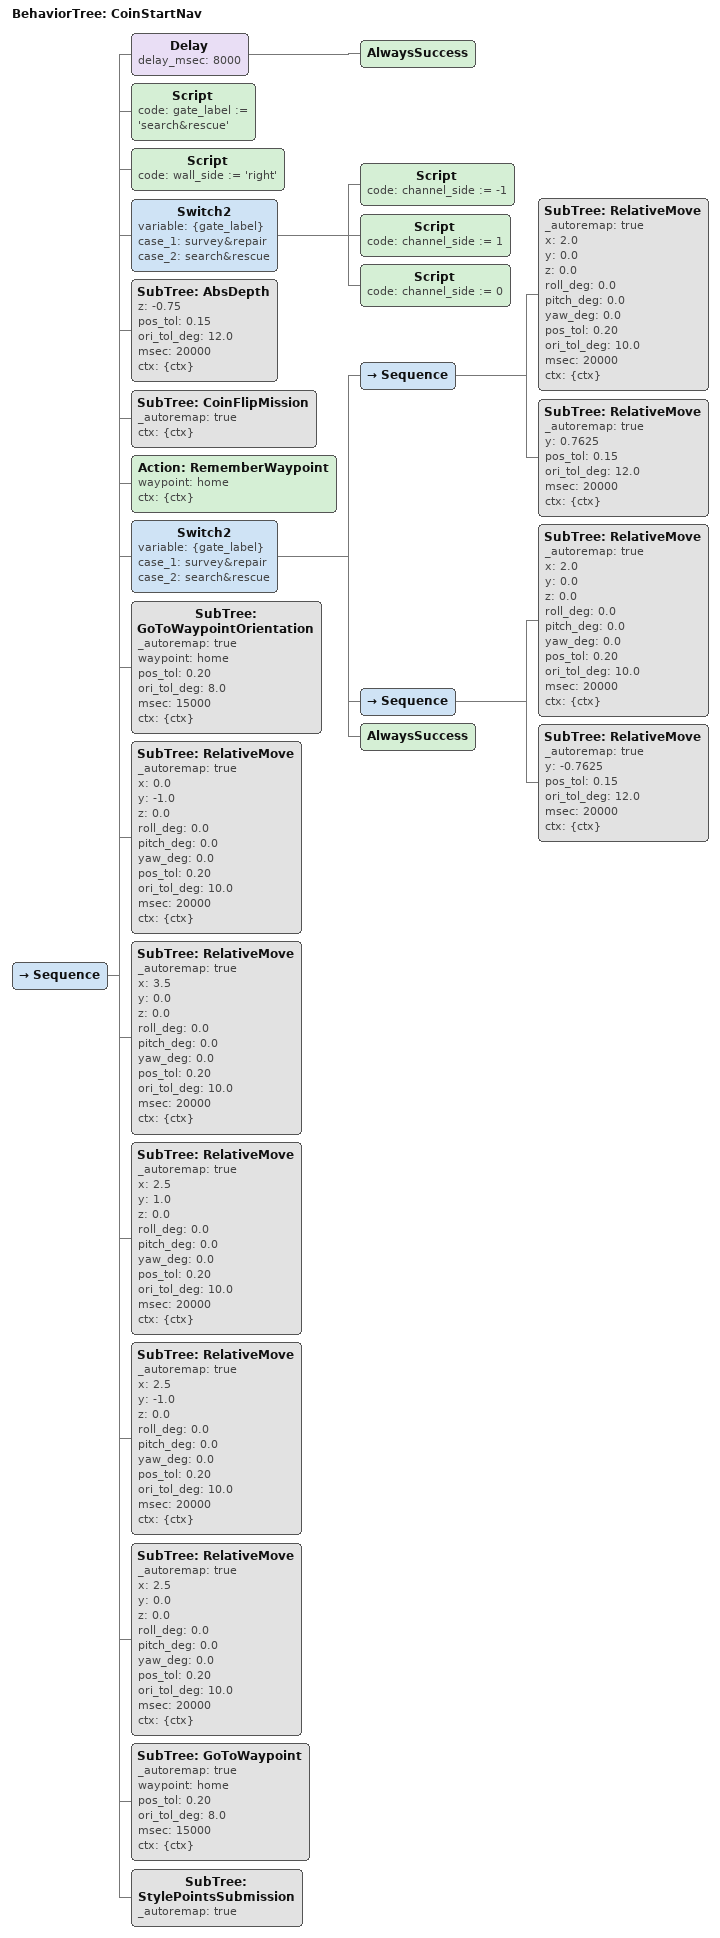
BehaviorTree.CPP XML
<root BTCPP_format="4" main_tree_to_execute="CoinStartNav">
  <BehaviorTree ID="CoinStartNav">
    <Sequence>
      <Delay delay_msec="8000"><AlwaysSuccess/></Delay>

      <!-- ================= CONFIG =================
           Which gate image to hone onto. This single choice also decides the
           nav-channel side (see Switch2 below). -->
      <Script code="gate_label := 'search&amp;rescue'"/>
      <Script code="wall_side := 'right'"/>

      <Switch2 variable="{gate_label}"
               case_1="survey&amp;repair" case_2="search&amp;rescue">
        <Script code="channel_side := -1"/>
        <Script code="channel_side := 1"/>
        <Script code="channel_side := 0"/>
      </Switch2>

      <!-- 0) Dive to coin-flip depth (absolute). TUNE z. -->
      <SubTree ID="AbsDepth"
               z="-0.75" pos_tol="0.15" ori_tol_deg="12.0" msec="20000"
               ctx="{ctx}"/>

      <!-- 1) Coin flip: single maneuver away from the wall. Launches and
           tears down its own classifier node. -->
	<SubTree ID="CoinFlipMission" _autoremap="true" ctx="{ctx}"/>

      <!-- 1b) Remember where (and which way) we face after the coin flip.
           Used below to recover the heading after the gate. -->
      <Action ID="RememberWaypoint" waypoint="home" ctx="{ctx}"/>

      <!-- 2) Start gate: load the gate model, then survey + hone onto the
           chosen image and push through. TUNE model_filename for the pool. -->

      <Switch2 variable="{gate_label}"
               case_1="survey&amp;repair" case_2="search&amp;rescue">

        <Sequence>
          <SubTree ID="RelativeMove" _autoremap="true"
                 x="2.0" y="0.0" z="0.0"
                 roll_deg="0.0" pitch_deg="0.0" yaw_deg="0.0"
                 pos_tol="0.20" ori_tol_deg="10.0" msec="20000"
                 ctx="{ctx}"/>

          <SubTree ID="RelativeMove" _autoremap="true"
                     y="0.7625"
                     pos_tol="0.15" ori_tol_deg="12.0" msec="20000"
                     ctx="{ctx}"/>
        </Sequence>

        <Sequence>

          <SubTree ID="RelativeMove" _autoremap="true"
                 x="2.0" y="0.0" z="0.0"
                 roll_deg="0.0" pitch_deg="0.0" yaw_deg="0.0"
                 pos_tol="0.20" ori_tol_deg="10.0" msec="20000"
                 ctx="{ctx}"/>

          <SubTree ID="RelativeMove" _autoremap="true"
                     y="-0.7625"
                     pos_tol="0.15" ori_tol_deg="12.0" msec="20000"
                     ctx="{ctx}"/>

          </Sequence>

          <AlwaysSuccess/>
      </Switch2>

      <!-- 2b) Turn back to the post-coin-flip heading. Orientation only:
           we stay where the gate spat us out. -->
      <SubTree ID="GoToWaypointOrientation" _autoremap="true"
               waypoint="home"
               pos_tol="0.20" ori_tol_deg="8.0" msec="15000"
               ctx="{ctx}"/>

     <!-- =================   NAVCHANNEL!!!!!! ================= -->
      <!-- 3) TUNE ME: re-orient from the gate exit toward the nav channel.
           Adjust once we see where the gate spits us out. -->
      <SubTree ID="RelativeMove" _autoremap="true"
               x="0.0" y="-1.0" z="0.0"
               roll_deg="0.0" pitch_deg="0.0" yaw_deg="0.0"
               pos_tol="0.20" ori_tol_deg="10.0" msec="20000"
               ctx="{ctx}"/>

      <SubTree ID="RelativeMove" _autoremap="true"
               x="3.5" y="0.0" z="0.0"
               roll_deg="0.0" pitch_deg="0.0" yaw_deg="0.0"
               pos_tol="0.20" ori_tol_deg="10.0" msec="20000"
               ctx="{ctx}"/>

     <SubTree ID="RelativeMove" _autoremap="true"
               x="2.5" y="1.0" z="0.0"
               roll_deg="0.0" pitch_deg="0.0" yaw_deg="0.0"
               pos_tol="0.20" ori_tol_deg="10.0" msec="20000"
               ctx="{ctx}"/>

     <SubTree ID="RelativeMove" _autoremap="true"
               x="2.5" y="-1.0" z="0.0"
               roll_deg="0.0" pitch_deg="0.0" yaw_deg="0.0"
               pos_tol="0.20" ori_tol_deg="10.0" msec="20000"
               ctx="{ctx}"/>

     <SubTree ID="RelativeMove" _autoremap="true"
               x="2.5" y="0.0" z="0.0"
               roll_deg="0.0" pitch_deg="0.0" yaw_deg="0.0"
               pos_tol="0.20" ori_tol_deg="10.0" msec="20000"
               ctx="{ctx}"/>

      <SubTree ID="GoToWaypoint" _autoremap="true"
               waypoint="home"
               pos_tol="0.20" ori_tol_deg="8.0" msec="15000"
               ctx="{ctx}"/>

     <SubTree ID="StylePointsSubmission" _autoremap="true" />

    </Sequence>
  </BehaviorTree>
</root>
